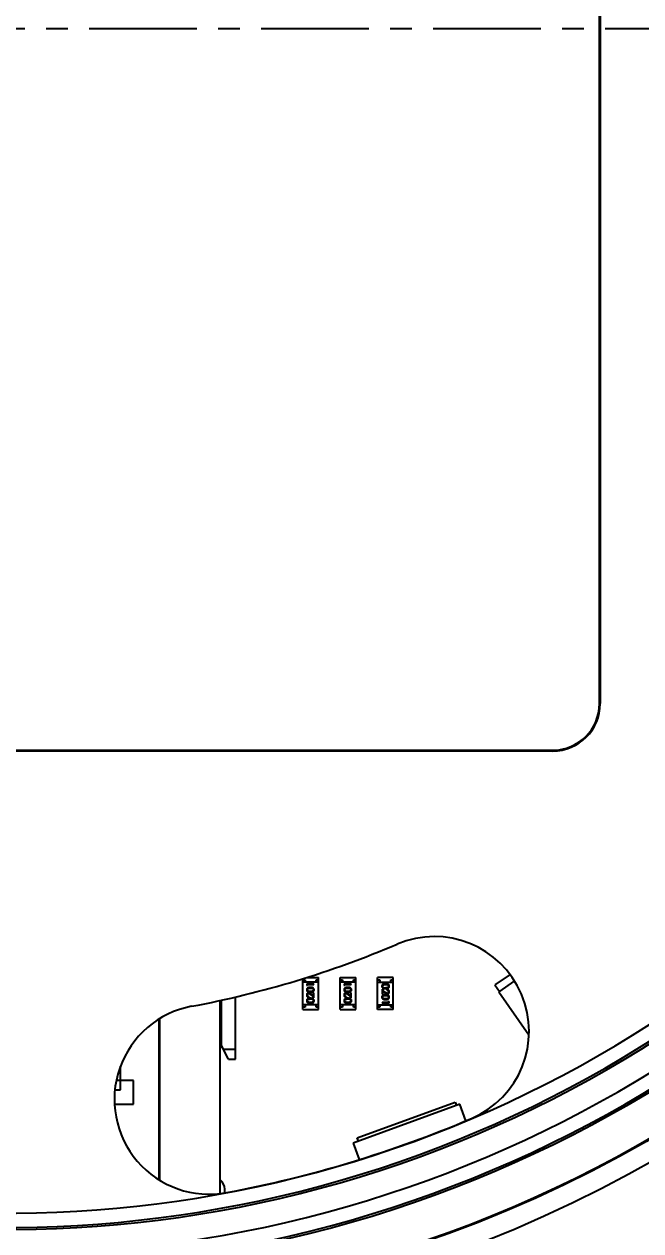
# Model space of a CAD drawing. Header units: millimetres. Extents: x -61 to 249, y -179 to 12.
# Drawn here: x 205.73 to 218.74, y -107.29 to -81.82 of the extents above; entities that cross this region are included whole.
import ezdxf

# ---------------------------------------------------------------- set-up
doc = ezdxf.new("R2010")
doc.units = ezdxf.units.MM
doc.header["$LTSCALE"] = 1.21
doc.header["$MEASUREMENT"] = 0
doc.header["$PDMODE"] = 3
doc.header["$PDSIZE"] = 0.3125
doc.linetypes.add('CENTER', pattern=[0.6, 0.375, -0.075, 0.075, -0.075])
doc.layers.get('0').update_dxf_attribs({"linetype": 'CONTINUOUS'})
doc.layers.get('DEFPOINTS').update_dxf_attribs({"linetype": 'CONTINUOUS'})
doc.layers.add('Dim', color=3, linetype='CONTINUOUS', lineweight=25)
doc.styles.get("Standard").update_dxf_attribs({"font": 'txt', "width": 0.8})
doc.dimstyles.get("Standard").update_dxf_attribs({"dimtxt": 0.15625, "dimasz": 0.1875, "dimexe": 0.125, "dimexo": 0.0625, "dimgap": 0.09, "dimtad": 0, "dimtih": 1, "dimtoh": 1, "dimzin": 4, "dimdsep": 46, "dimtxsty": 'STANDARD', "dimblk": '_FILLED', "dimblk1": '_FILLED', "dimblk2": '_FILLED', "dimcen": 0.09, "dimazin": 1, "dimtp": 0.01, "dimtm": 0.01, "dimtfac": 1, "dimtofl": 0, "dimtmove": 0, "dimatfit": 3, "dimldrblk": '_FILLED', "dimfxl": 1, "dimtolj": 1, "dimtzin": 4, "dimarcsym": 0})

# ---------------------------------------------------------------- blocks, each defined once
blk = doc.blocks.new('_FILLED')
at = {"color": 0, "linetype": 'ByBlock'}
blk.add_solid([(0, 0), (-1, 0.167), (-1, -0.167)], dxfattribs=at)
blk = doc.blocks.new('*D6')
at = {"color": 0, "linetype": 'ByBlock', "lineweight": -2}
for p, q in [((229.135, -81.978), (229.135, -118.553)), ((205.385, -114.403), (205.385, -118.553)), ((205.385, -118.428), (213.17, -118.428)), ((229.135, -118.428), (221.35, -118.428))]:
    blk.add_line(p, q, dxfattribs=at)
at = {"layer": 'DEFPOINTS', "color": 0, "linetype": 'ByBlock'}
for p in [(229.135, -81.915), (205.385, -114.341)]:
    blk.add_point(p, dxfattribs=at)
at = {"color": 0, "linetype": 'ByBlock', "lineweight": -2, "xscale": 2.5, "yscale": 2.5, "zscale": 2.5, "rotation": 180}
blk.add_blockref('_FILLED', (205.385, -118.428), dxfattribs=at)
at = {"color": 0, "linetype": 'ByBlock', "lineweight": -2, "xscale": 2.5, "yscale": 2.5, "zscale": 2.5}
blk.add_blockref('_FILLED', (229.135, -118.428), dxfattribs=at)
at = {"color": 0, "linetype": 'ByBlock', "lineweight": -2, "insert": (217.26, -118.428), "char_height": 2.5, "attachment_point": 5}
blk.add_mtext('\\A1;23.75', dxfattribs=at)

msp = doc.modelspace()

# ---------------------------------------------------------------- linework, layer by layer
at = {"color": 7, "linetype": 'Continuous'}
for p, q in [((217.869, -96.165), (217.869, -67.665)), ((217.885, -67.665), (217.885, -96.165)), ((217.885, -96.165), (217.869, -96.165)), ((194.385, -97.149), (216.885, -97.149)), ((216.885, -97.165), (194.385, -97.165)), ((216.885, -97.165), (216.885, -97.149)), ((215.983, -101.879), (215.665, -102.102)), ((211.612, -102.622), (211.612, -101.969)), ((211.612, -101.992), (211.662, -101.992)), ((211.942, -102.042), (211.612, -102.042)), ((211.662, -101.992), (211.662, -102.042)), ((211.696, -102.08), (211.696, -102.108)), ((211.846, -102.08), (211.696, -102.08)), ((211.696, -102.108), (211.712, -102.117)), ((211.699, -101.942), (211.942, -101.942)), ((211.712, -102.117), (211.712, -102.094)), ((211.712, -102.094), (211.846, -102.094)), ((211.846, -102.094), (211.846, -102.08)), ((211.892, -102.042), (211.892, -101.992)), ((211.892, -101.992), (211.942, -101.992)), ((211.942, -102.622), (211.942, -101.942)), ((212.399, -102.622), (212.399, -101.942)), ((212.399, -101.942), (212.729, -101.942)), ((212.399, -101.992), (212.449, -101.992)), ((212.729, -102.042), (212.399, -102.042)), ((212.449, -101.992), (212.449, -102.042)), ((212.484, -102.081), (212.484, -102.108)), ((212.634, -102.081), (212.484, -102.081)), ((212.484, -102.108), (212.499, -102.117)), ((212.499, -102.117), (212.499, -102.094)), ((212.499, -102.094), (212.634, -102.094)), ((212.634, -102.094), (212.634, -102.081)), ((212.679, -102.042), (212.679, -101.992)), ((212.679, -101.992), (212.729, -101.992)), ((212.729, -102.622), (212.729, -101.942)), ((213.187, -102.622), (213.187, -101.942)), ((213.517, -101.942), (213.187, -101.942)), ((213.187, -101.992), (213.237, -101.992)), ((213.187, -102.042), (213.517, -102.042)), ((213.237, -101.992), (213.237, -102.042)), ((213.467, -102.042), (213.467, -101.992)), ((213.467, -101.992), (213.517, -101.992)), ((213.517, -102.622), (213.517, -101.942)), ((215.665, -102.102), (215.761, -102.239)), ((216.078, -102.017), (215.747, -102.249)), ((210.19, -103.667), (210.19, -102.355)), ((211.742, -102.365), (211.742, -102.352)), ((211.771, -102.167), (211.809, -102.173)), ((211.784, -102.313), (211.846, -102.371)), ((211.831, -102.339), (211.791, -102.301)), ((211.831, -102.269), (211.831, -102.339)), ((211.846, -102.269), (211.831, -102.269)), ((211.846, -102.371), (211.846, -102.269)), ((212.53, -102.365), (212.53, -102.352)), ((212.559, -102.167), (212.597, -102.173)), ((212.572, -102.313), (212.634, -102.371)), ((212.619, -102.339), (212.579, -102.301)), ((212.619, -102.269), (212.619, -102.339)), ((212.634, -102.269), (212.619, -102.269)), ((212.634, -102.371), (212.634, -102.269)), ((213.282, -102.194), (213.282, -102.295)), ((213.344, -102.252), (213.282, -102.194)), ((213.282, -102.295), (213.298, -102.295)), ((213.298, -102.295), (213.298, -102.226)), ((213.298, -102.226), (213.338, -102.263)), ((213.357, -102.167), (213.32, -102.161)), ((213.386, -102.199), (213.386, -102.213)), ((215.747, -102.249), (216.383, -103.157)), ((209.87, -106.505), (209.87, -102.43)), ((209.89, -102.426), (209.89, -103.367)), ((211.942, -102.522), (211.612, -102.522)), ((211.662, -102.572), (211.612, -102.572)), ((211.612, -102.622), (211.942, -102.622)), ((211.662, -102.522), (211.662, -102.572)), ((211.771, -102.398), (211.809, -102.403)), ((211.892, -102.572), (211.892, -102.522)), ((211.942, -102.572), (211.892, -102.572)), ((212.729, -102.522), (212.399, -102.522)), ((212.449, -102.572), (212.399, -102.572)), ((212.399, -102.622), (212.729, -102.622)), ((212.449, -102.522), (212.449, -102.572)), ((212.559, -102.398), (212.597, -102.404)), ((212.679, -102.572), (212.679, -102.522)), ((212.729, -102.572), (212.679, -102.572)), ((213.187, -102.522), (213.517, -102.522)), ((213.237, -102.572), (213.187, -102.572)), ((213.517, -102.622), (213.187, -102.622)), ((213.237, -102.522), (213.237, -102.572)), ((213.282, -102.47), (213.282, -102.484)), ((213.417, -102.47), (213.282, -102.47)), ((213.282, -102.484), (213.432, -102.484)), ((213.357, -102.397), (213.32, -102.392)), ((213.417, -102.447), (213.417, -102.47)), ((213.432, -102.456), (213.417, -102.447)), ((213.432, -102.484), (213.432, -102.456)), ((213.467, -102.572), (213.467, -102.522)), ((213.517, -102.572), (213.467, -102.572)), ((208.575, -102.824), (208.575, -106.214)), ((208.59, -102.814), (208.59, -106.223)), ((209.89, -103.087), (209.87, -103.087)), ((209.87, -103.237), (209.89, -103.237)), ((210.04, -103.667), (209.89, -103.367)), ((210.19, -103.467), (209.94, -103.467)), ((207.767, -103.815), (207.764, -103.815)), ((207.767, -104.315), (207.767, -103.815)), ((210.04, -103.667), (210.19, -103.667)), ((208.04, -104.117), (207.676, -104.117)), ((208.04, -104.617), (208.04, -104.117)), ((207.645, -104.315), (207.767, -104.315)), ((207.638, -104.617), (208.04, -104.617)), ((214.926, -104.621), (212.671, -105.442)), ((212.759, -105.326), (214.826, -104.574)), ((214.826, -104.574), (214.853, -104.648)), ((215.053, -104.968), (214.926, -104.621)), ((212.671, -105.442), (212.797, -105.789)), ((212.786, -105.4), (212.759, -105.326)), ((209.965, -106.485), (209.965, -106.415))]:
    msp.add_line(p, q, dxfattribs=at)
at = {"color": 6, "linetype": 'CENTER', "ltscale": 5}
msp.add_line((174.434, -81.915), (249.018, -81.915), dxfattribs=at)
at = {"color": 7, "linetype": 'Continuous'}
for radius in [29, 27.5, 27.077]:
    msp.add_circle((205.385, -81.915), radius, dxfattribs=at)
for centre, radius, start, end in [((205.385, -81.915), 27.059, 223.4024, 352.7173), ((205.385, -81.915), 26.217, 225.0904, 351.0293), ((205.385, -81.915), 25.874, 225.9382, 350.1815), ((205.385, -81.915), 25.351, 225.6854, 350.4343), ((205.385, -81.915), 25.305, 225.8369, 350.2828), ((205.385, -81.915), 25.005, 225.8369, 350.2828), ((205.385, -81.915), 26.174, 225.9382, 350.1815), ((216.885, -96.165), 1, 270, 360), ((216.885, -96.165), 0.984, 270, 360), ((214.385, -103.081), 2, 293.0357, 113.0357), ((205.385, -81.915), 21, 280.6485, 293.0357), ((209.635, -104.519), 2, 100.6485, 280.6485), ((210.02, -102.575), 0.15, 180, 209.9041), ((209.715, -103.235), 0.25, 308.9641, 319.873), ((205.385, -81.915), 25, 280.6485, 293.0357), ((209.715, -106.415), 0.25, 360, 51.0058)]:
    msp.add_arc(centre, radius, start, end, dxfattribs=at)
for points, knots in [([(213.357, -102.078), (213.355, -102.078), (213.35, -102.078), (213.343, -102.078), (213.337, -102.079), (213.331, -102.08), (213.326, -102.081), (213.32, -102.082), (213.316, -102.083), (213.311, -102.084), (213.307, -102.086), (213.304, -102.088), (213.3, -102.09), (213.297, -102.092), (213.294, -102.095), (213.291, -102.097), (213.289, -102.1), (213.287, -102.102), (213.285, -102.105), (213.283, -102.108), (213.282, -102.111), (213.28, -102.115), (213.28, -102.118), (213.279, -102.121), (213.278, -102.125), (213.278, -102.127), (213.278, -102.128)], [0, 0, 0, 0, 0.068113, 0.132564, 0.193427, 0.250218, 0.303569, 0.353576, 0.400235, 0.443586, 0.484619, 0.524292, 0.56238, 0.599049, 0.63494, 0.669782, 0.704009, 0.737842, 0.771098, 0.803896, 0.836415, 0.868639, 0.900715, 0.933378, 0.966213, 1, 1, 1, 1]), ([(213.278, -102.128), (213.278, -102.129), (213.278, -102.132), (213.279, -102.135), (213.28, -102.139), (213.281, -102.142), (213.282, -102.145), (213.283, -102.149), (213.285, -102.152), (213.287, -102.155), (213.289, -102.158), (213.292, -102.16), (213.294, -102.163), (213.298, -102.165), (213.301, -102.168), (213.304, -102.17), (213.308, -102.172), (213.312, -102.173), (213.317, -102.175), (213.321, -102.176), (213.326, -102.177), (213.332, -102.178), (213.338, -102.179), (213.344, -102.18), (213.35, -102.18), (213.355, -102.18), (213.357, -102.18)], [0, 0, 0, 0, 0.033824, 0.067298, 0.10028, 0.133019, 0.165736, 0.198792, 0.232372, 0.266409, 0.301016, 0.336196, 0.371972, 0.408574, 0.446394, 0.485225, 0.525372, 0.567224, 0.611081, 0.65775, 0.70702, 0.759235, 0.814484, 0.873227, 0.934937, 1, 1, 1, 1]), ([(213.294, -102.129), (213.294, -102.127), (213.294, -102.124), (213.295, -102.119), (213.297, -102.114), (213.3, -102.11), (213.302, -102.108), (213.304, -102.105), (213.306, -102.104), (213.309, -102.102), (213.311, -102.1), (213.314, -102.099), (213.317, -102.097), (213.32, -102.096), (213.323, -102.095), (213.327, -102.094), (213.331, -102.093), (213.336, -102.093), (213.34, -102.092), (213.346, -102.092), (213.351, -102.092), (213.355, -102.092), (213.357, -102.092)], [0, 0, 0, 0, 0.060034, 0.120278, 0.182348, 0.247919, 0.281641, 0.315701, 0.350322, 0.385703, 0.421819, 0.459196, 0.497866, 0.538301, 0.58121, 0.628183, 0.679403, 0.734699, 0.794074, 0.858416, 0.927049, 1, 1, 1, 1]), ([(213.32, -102.161), (213.319, -102.161), (213.316, -102.16), (213.314, -102.158), (213.311, -102.157), (213.308, -102.155), (213.306, -102.154), (213.304, -102.152), (213.302, -102.15), (213.3, -102.147), (213.297, -102.143), (213.295, -102.139), (213.294, -102.134), (213.294, -102.13), (213.294, -102.129)], [0, 0, 0, 0, 0.075949, 0.148549, 0.218996, 0.286119, 0.351826, 0.416074, 0.478265, 0.540325, 0.660405, 0.774606, 0.887187, 1, 1, 1, 1]), ([(213.436, -102.128), (213.436, -102.127), (213.436, -102.125), (213.436, -102.121), (213.435, -102.118), (213.434, -102.115), (213.433, -102.111), (213.431, -102.108), (213.43, -102.105), (213.428, -102.102), (213.426, -102.1), (213.423, -102.097), (213.42, -102.094), (213.417, -102.092), (213.414, -102.09), (213.411, -102.088), (213.407, -102.086), (213.403, -102.084), (213.399, -102.083), (213.394, -102.082), (213.389, -102.081), (213.383, -102.08), (213.377, -102.079), (213.371, -102.078), (213.364, -102.078), (213.36, -102.078), (213.357, -102.078)], [0, 0, 0, 0, 0.033742, 0.066533, 0.099153, 0.13154, 0.164087, 0.196563, 0.229707, 0.263315, 0.297504, 0.331686, 0.366482, 0.4021, 0.438958, 0.476748, 0.515985, 0.556589, 0.599519, 0.645765, 0.695487, 0.748721, 0.805687, 0.866754, 0.931405, 1, 1, 1, 1]), ([(213.357, -102.092), (213.359, -102.092), (213.363, -102.092), (213.369, -102.092), (213.374, -102.092), (213.379, -102.093), (213.384, -102.093), (213.388, -102.094), (213.391, -102.095), (213.395, -102.096), (213.398, -102.097), (213.401, -102.099), (213.404, -102.1), (213.406, -102.102), (213.408, -102.104), (213.411, -102.106), (213.413, -102.108), (213.415, -102.11), (213.417, -102.114), (213.419, -102.119), (213.42, -102.124), (213.421, -102.127), (213.421, -102.129)], [0, 0, 0, 0, 0.073302, 0.142286, 0.206253, 0.266017, 0.321612, 0.372532, 0.419497, 0.462398, 0.502825, 0.541489, 0.579034, 0.615143, 0.650298, 0.684912, 0.718701, 0.752189, 0.817245, 0.879117, 0.939613, 1, 1, 1, 1]), ([(213.357, -102.18), (213.36, -102.18), (213.364, -102.18), (213.371, -102.18), (213.377, -102.179), (213.383, -102.178), (213.388, -102.177), (213.393, -102.176), (213.398, -102.175), (213.402, -102.173), (213.406, -102.171), (213.41, -102.17), (213.414, -102.167), (213.417, -102.165), (213.42, -102.163), (213.423, -102.16), (213.426, -102.157), (213.428, -102.155), (213.43, -102.152), (213.431, -102.149), (213.433, -102.145), (213.434, -102.142), (213.435, -102.139), (213.436, -102.135), (213.436, -102.132), (213.436, -102.129), (213.436, -102.128)], [0, 0, 0, 0, 0.065278, 0.127205, 0.186168, 0.241675, 0.294115, 0.343609, 0.390387, 0.434463, 0.476646, 0.517002, 0.555936, 0.593716, 0.630057, 0.665601, 0.700745, 0.734917, 0.768681, 0.802087, 0.834849, 0.867433, 0.900138, 0.932806, 0.966212, 1, 1, 1, 1]), ([(213.421, -102.129), (213.421, -102.13), (213.42, -102.134), (213.419, -102.139), (213.417, -102.143), (213.415, -102.147), (213.412, -102.15), (213.41, -102.152), (213.408, -102.154), (213.406, -102.156), (213.403, -102.157), (213.4, -102.159), (213.397, -102.16), (213.394, -102.162), (213.39, -102.163), (213.386, -102.164), (213.382, -102.165), (213.377, -102.165), (213.373, -102.166), (213.368, -102.166), (213.363, -102.167), (213.359, -102.167), (213.357, -102.167)], [0, 0, 0, 0, 0.059689, 0.119507, 0.181075, 0.246162, 0.279894, 0.314468, 0.350403, 0.387474, 0.426147, 0.466624, 0.508745, 0.553328, 0.600058, 0.649177, 0.700552, 0.754894, 0.811825, 0.871514, 0.934319, 1, 1, 1, 1]), ([(211.771, -102.153), (211.769, -102.154), (211.765, -102.154), (211.758, -102.154), (211.752, -102.154), (211.746, -102.155), (211.74, -102.156), (211.735, -102.157), (211.731, -102.159), (211.726, -102.16), (211.722, -102.162), (211.718, -102.164), (211.715, -102.166), (211.711, -102.168), (211.708, -102.171), (211.706, -102.173), (211.703, -102.176), (211.701, -102.179), (211.699, -102.182), (211.697, -102.185), (211.696, -102.188), (211.695, -102.191), (211.694, -102.195), (211.693, -102.198), (211.693, -102.202), (211.692, -102.204), (211.692, -102.205)], [0, 0, 0, 0, 0.065278, 0.127205, 0.186168, 0.241675, 0.294115, 0.343609, 0.390387, 0.434463, 0.476646, 0.517002, 0.555936, 0.593716, 0.630057, 0.665601, 0.700745, 0.734917, 0.768681, 0.802087, 0.834849, 0.867433, 0.900138, 0.932806, 0.966212, 1, 1, 1, 1]), ([(211.692, -102.205), (211.692, -102.206), (211.693, -102.209), (211.693, -102.212), (211.694, -102.216), (211.695, -102.219), (211.696, -102.222), (211.697, -102.225), (211.699, -102.228), (211.701, -102.231), (211.703, -102.234), (211.705, -102.237), (211.708, -102.239), (211.711, -102.241), (211.714, -102.244), (211.718, -102.246), (211.721, -102.247), (211.725, -102.249), (211.73, -102.251), (211.734, -102.252), (211.74, -102.253), (211.745, -102.254), (211.751, -102.255), (211.757, -102.255), (211.764, -102.255), (211.769, -102.255), (211.771, -102.255)], [0, 0, 0, 0, 0.033742, 0.066533, 0.099153, 0.13154, 0.164087, 0.196563, 0.229707, 0.263315, 0.297504, 0.331686, 0.366482, 0.4021, 0.438958, 0.476748, 0.515985, 0.556589, 0.599519, 0.645765, 0.695487, 0.748721, 0.805687, 0.866754, 0.931405, 1, 1, 1, 1]), ([(211.737, -102.271), (211.736, -102.271), (211.733, -102.271), (211.728, -102.271), (211.724, -102.273), (211.72, -102.274), (211.716, -102.276), (211.713, -102.278), (211.709, -102.28), (211.706, -102.283), (211.703, -102.286), (211.7, -102.29), (211.698, -102.294), (211.696, -102.298), (211.694, -102.302), (211.693, -102.307), (211.693, -102.311), (211.692, -102.314), (211.692, -102.316)], [0, 0, 0, 0, 0.06271, 0.123347, 0.183401, 0.242828, 0.302097, 0.36242, 0.423725, 0.487032, 0.550491, 0.612709, 0.674265, 0.73617, 0.799211, 0.863483, 0.930525, 1, 1, 1, 1]), ([(211.692, -102.316), (211.692, -102.318), (211.693, -102.321), (211.693, -102.326), (211.694, -102.331), (211.696, -102.335), (211.698, -102.339), (211.7, -102.343), (211.703, -102.347), (211.706, -102.351), (211.71, -102.354), (211.714, -102.357), (211.718, -102.359), (211.723, -102.361), (211.727, -102.363), (211.732, -102.364), (211.737, -102.365), (211.741, -102.365), (211.742, -102.365)], [0, 0, 0, 0, 0.06445, 0.126725, 0.187421, 0.247417, 0.306749, 0.366595, 0.427749, 0.490235, 0.553031, 0.614805, 0.676505, 0.738096, 0.801021, 0.864897, 0.931209, 1, 1, 1, 1]), ([(211.771, -102.384), (211.769, -102.384), (211.765, -102.384), (211.758, -102.385), (211.752, -102.385), (211.746, -102.386), (211.74, -102.387), (211.735, -102.388), (211.731, -102.389), (211.726, -102.391), (211.722, -102.393), (211.718, -102.395), (211.715, -102.397), (211.711, -102.399), (211.708, -102.402), (211.706, -102.404), (211.703, -102.407), (211.701, -102.41), (211.699, -102.413), (211.697, -102.416), (211.696, -102.419), (211.695, -102.422), (211.694, -102.426), (211.693, -102.429), (211.693, -102.432), (211.692, -102.435), (211.692, -102.436)], [0, 0, 0, 0, 0.065278, 0.127205, 0.186168, 0.241675, 0.294115, 0.343609, 0.390387, 0.434463, 0.476646, 0.517002, 0.555936, 0.593716, 0.630057, 0.665601, 0.700745, 0.734917, 0.768681, 0.802087, 0.834849, 0.867433, 0.900138, 0.932806, 0.966212, 1, 1, 1, 1]), ([(211.708, -102.205), (211.708, -102.203), (211.708, -102.2), (211.709, -102.195), (211.711, -102.19), (211.714, -102.187), (211.716, -102.184), (211.718, -102.182), (211.72, -102.18), (211.723, -102.178), (211.726, -102.176), (211.728, -102.175), (211.732, -102.173), (211.735, -102.172), (211.739, -102.171), (211.743, -102.17), (211.747, -102.169), (211.751, -102.168), (211.756, -102.168), (211.761, -102.167), (211.766, -102.167), (211.769, -102.167), (211.771, -102.167)], [0, 0, 0, 0, 0.059689, 0.119507, 0.181075, 0.246162, 0.279894, 0.314468, 0.350403, 0.387474, 0.426147, 0.466624, 0.508745, 0.553328, 0.600058, 0.649177, 0.700552, 0.754894, 0.811825, 0.871514, 0.934319, 1, 1, 1, 1]), ([(211.771, -102.242), (211.769, -102.242), (211.765, -102.242), (211.76, -102.242), (211.754, -102.241), (211.75, -102.241), (211.745, -102.24), (211.741, -102.239), (211.737, -102.238), (211.734, -102.237), (211.731, -102.236), (211.728, -102.235), (211.725, -102.233), (211.722, -102.232), (211.72, -102.23), (211.718, -102.228), (211.716, -102.226), (211.714, -102.223), (211.711, -102.219), (211.709, -102.215), (211.708, -102.21), (211.708, -102.206), (211.708, -102.205)], [0, 0, 0, 0, 0.073302, 0.142286, 0.206253, 0.266017, 0.321612, 0.372532, 0.419497, 0.462398, 0.502825, 0.541489, 0.579034, 0.615143, 0.650298, 0.684912, 0.718701, 0.752189, 0.817245, 0.879117, 0.939613, 1, 1, 1, 1]), ([(211.708, -102.317), (211.708, -102.316), (211.708, -102.313), (211.708, -102.31), (211.709, -102.307), (211.71, -102.304), (211.711, -102.301), (211.713, -102.299), (211.715, -102.296), (211.717, -102.294), (211.719, -102.291), (211.721, -102.29), (211.724, -102.288), (211.727, -102.287), (211.729, -102.286), (211.732, -102.285), (211.735, -102.284), (211.737, -102.284), (211.738, -102.284)], [0, 0, 0, 0, 0.068027, 0.133505, 0.19695, 0.26027, 0.322741, 0.384982, 0.448465, 0.513424, 0.578224, 0.640011, 0.700094, 0.760067, 0.819012, 0.877878, 0.938035, 1, 1, 1, 1]), ([(211.742, -102.352), (211.741, -102.351), (211.739, -102.351), (211.735, -102.35), (211.731, -102.349), (211.728, -102.348), (211.725, -102.347), (211.722, -102.345), (211.719, -102.343), (211.717, -102.341), (211.715, -102.338), (211.713, -102.336), (211.711, -102.333), (211.71, -102.33), (211.709, -102.327), (211.708, -102.324), (211.708, -102.32), (211.708, -102.318), (211.708, -102.317)], [0, 0, 0, 0, 0.073648, 0.143686, 0.210962, 0.275557, 0.338064, 0.399311, 0.4594, 0.51934, 0.579024, 0.637809, 0.695959, 0.754122, 0.813113, 0.873453, 0.935561, 1, 1, 1, 1]), ([(211.791, -102.301), (211.789, -102.3), (211.786, -102.297), (211.782, -102.293), (211.778, -102.289), (211.774, -102.286), (211.77, -102.283), (211.767, -102.281), (211.764, -102.279), (211.76, -102.276), (211.755, -102.274), (211.749, -102.272), (211.743, -102.271), (211.739, -102.271), (211.737, -102.271)], [0, 0, 0, 0, 0.09953, 0.192079, 0.277712, 0.357454, 0.429648, 0.495771, 0.555538, 0.608657, 0.707578, 0.804328, 0.901298, 1, 1, 1, 1]), ([(211.738, -102.284), (211.74, -102.284), (211.743, -102.284), (211.748, -102.285), (211.753, -102.287), (211.756, -102.289), (211.759, -102.291), (211.762, -102.293), (211.765, -102.295), (211.768, -102.298), (211.772, -102.301), (211.776, -102.305), (211.78, -102.308), (211.783, -102.311), (211.784, -102.313)], [0, 0, 0, 0, 0.088014, 0.174976, 0.2638, 0.355443, 0.406413, 0.465519, 0.533076, 0.609353, 0.693899, 0.787171, 0.889197, 1, 1, 1, 1]), ([(211.85, -102.205), (211.85, -102.204), (211.85, -102.202), (211.85, -102.198), (211.849, -102.195), (211.848, -102.191), (211.847, -102.188), (211.845, -102.185), (211.844, -102.182), (211.842, -102.179), (211.839, -102.176), (211.837, -102.173), (211.834, -102.171), (211.831, -102.168), (211.828, -102.166), (211.824, -102.164), (211.82, -102.162), (211.816, -102.16), (211.812, -102.159), (211.807, -102.157), (211.802, -102.156), (211.797, -102.155), (211.791, -102.154), (211.785, -102.154), (211.778, -102.154), (211.774, -102.154), (211.771, -102.153)], [0, 0, 0, 0, 0.033824, 0.067298, 0.10028, 0.133019, 0.165736, 0.198792, 0.232372, 0.266409, 0.301016, 0.336196, 0.371972, 0.408574, 0.446394, 0.485225, 0.525372, 0.567224, 0.611081, 0.65775, 0.70702, 0.759235, 0.814484, 0.873227, 0.934937, 1, 1, 1, 1]), ([(211.835, -102.205), (211.835, -102.206), (211.835, -102.21), (211.833, -102.215), (211.831, -102.219), (211.829, -102.223), (211.826, -102.226), (211.825, -102.228), (211.822, -102.23), (211.82, -102.232), (211.818, -102.233), (211.815, -102.235), (211.812, -102.236), (211.809, -102.237), (211.805, -102.239), (211.802, -102.239), (211.798, -102.24), (211.793, -102.241), (211.788, -102.241), (211.783, -102.242), (211.777, -102.242), (211.773, -102.242), (211.771, -102.242)], [0, 0, 0, 0, 0.060034, 0.120278, 0.182348, 0.247919, 0.281641, 0.315701, 0.350322, 0.385703, 0.421819, 0.459196, 0.497866, 0.538301, 0.58121, 0.628183, 0.679403, 0.734699, 0.794074, 0.858416, 0.927049, 1, 1, 1, 1]), ([(211.771, -102.255), (211.774, -102.255), (211.778, -102.255), (211.785, -102.255), (211.791, -102.255), (211.797, -102.254), (211.803, -102.253), (211.808, -102.252), (211.813, -102.251), (211.817, -102.249), (211.821, -102.247), (211.825, -102.245), (211.828, -102.243), (211.832, -102.241), (211.835, -102.239), (211.837, -102.237), (211.84, -102.234), (211.842, -102.231), (211.844, -102.228), (211.846, -102.225), (211.847, -102.222), (211.848, -102.219), (211.849, -102.216), (211.85, -102.212), (211.85, -102.209), (211.85, -102.206), (211.85, -102.205)], [0, 0, 0, 0, 0.068113, 0.132564, 0.193427, 0.250218, 0.303569, 0.353576, 0.400235, 0.443586, 0.484619, 0.524292, 0.56238, 0.599049, 0.63494, 0.669782, 0.704009, 0.737842, 0.771098, 0.803896, 0.836415, 0.868639, 0.900715, 0.933378, 0.966213, 1, 1, 1, 1]), ([(211.85, -102.436), (211.85, -102.435), (211.85, -102.432), (211.85, -102.429), (211.849, -102.426), (211.848, -102.422), (211.847, -102.419), (211.845, -102.416), (211.844, -102.413), (211.842, -102.41), (211.839, -102.407), (211.837, -102.404), (211.834, -102.401), (211.831, -102.399), (211.828, -102.397), (211.824, -102.395), (211.82, -102.393), (211.816, -102.391), (211.812, -102.389), (211.807, -102.388), (211.802, -102.387), (211.797, -102.386), (211.791, -102.385), (211.785, -102.385), (211.778, -102.384), (211.774, -102.384), (211.771, -102.384)], [0, 0, 0, 0, 0.033824, 0.067298, 0.10028, 0.133019, 0.165736, 0.198792, 0.232372, 0.266409, 0.301016, 0.336196, 0.371972, 0.408574, 0.446394, 0.485225, 0.525372, 0.567224, 0.611081, 0.65775, 0.70702, 0.759235, 0.814484, 0.873227, 0.934937, 1, 1, 1, 1]), ([(211.809, -102.173), (211.81, -102.173), (211.812, -102.174), (211.815, -102.175), (211.818, -102.177), (211.82, -102.178), (211.823, -102.18), (211.825, -102.182), (211.827, -102.184), (211.829, -102.187), (211.831, -102.19), (211.833, -102.195), (211.835, -102.2), (211.835, -102.203), (211.835, -102.205)], [0, 0, 0, 0, 0.075949, 0.148549, 0.218996, 0.286119, 0.351826, 0.416074, 0.478265, 0.540325, 0.660405, 0.774606, 0.887187, 1, 1, 1, 1]), ([(212.559, -102.154), (212.557, -102.154), (212.552, -102.154), (212.546, -102.154), (212.54, -102.155), (212.534, -102.155), (212.528, -102.156), (212.523, -102.157), (212.518, -102.159), (212.514, -102.16), (212.51, -102.162), (212.506, -102.164), (212.502, -102.166), (212.499, -102.168), (212.496, -102.171), (212.493, -102.173), (212.491, -102.176), (212.489, -102.179), (212.487, -102.182), (212.485, -102.185), (212.483, -102.188), (212.482, -102.192), (212.481, -102.195), (212.481, -102.198), (212.48, -102.202), (212.48, -102.204), (212.48, -102.205)], [0, 0, 0, 0, 0.065278, 0.127205, 0.186168, 0.241675, 0.294115, 0.343609, 0.390387, 0.434463, 0.476646, 0.517002, 0.555936, 0.593716, 0.630057, 0.665601, 0.700745, 0.734917, 0.768681, 0.802087, 0.834849, 0.867433, 0.900138, 0.932806, 0.966212, 1, 1, 1, 1]), ([(212.48, -102.205), (212.48, -102.207), (212.48, -102.209), (212.481, -102.212), (212.481, -102.216), (212.482, -102.219), (212.483, -102.222), (212.485, -102.225), (212.487, -102.228), (212.489, -102.231), (212.491, -102.234), (212.493, -102.237), (212.496, -102.239), (212.499, -102.242), (212.502, -102.244), (212.506, -102.246), (212.509, -102.248), (212.513, -102.249), (212.517, -102.251), (212.522, -102.252), (212.527, -102.253), (212.533, -102.254), (212.539, -102.255), (212.545, -102.255), (212.552, -102.255), (212.557, -102.256), (212.559, -102.256)], [0, 0, 0, 0, 0.033742, 0.066533, 0.099153, 0.13154, 0.164087, 0.196563, 0.229707, 0.263315, 0.297504, 0.331686, 0.366482, 0.4021, 0.438958, 0.476748, 0.515985, 0.556589, 0.599519, 0.645765, 0.695487, 0.748721, 0.805687, 0.866754, 0.931405, 1, 1, 1, 1]), ([(212.525, -102.271), (212.523, -102.271), (212.52, -102.271), (212.516, -102.272), (212.512, -102.273), (212.508, -102.274), (212.504, -102.276), (212.5, -102.278), (212.497, -102.28), (212.493, -102.283), (212.49, -102.287), (212.488, -102.29), (212.485, -102.294), (212.483, -102.298), (212.482, -102.302), (212.481, -102.307), (212.48, -102.311), (212.48, -102.315), (212.48, -102.316)], [0, 0, 0, 0, 0.06271, 0.123347, 0.183401, 0.242828, 0.302097, 0.36242, 0.423725, 0.487032, 0.550491, 0.612709, 0.674265, 0.73617, 0.799211, 0.863483, 0.930525, 1, 1, 1, 1]), ([(212.48, -102.316), (212.48, -102.318), (212.48, -102.321), (212.481, -102.326), (212.482, -102.331), (212.484, -102.335), (212.486, -102.339), (212.488, -102.343), (212.491, -102.347), (212.494, -102.351), (212.498, -102.354), (212.502, -102.357), (212.506, -102.359), (212.51, -102.361), (212.515, -102.363), (212.52, -102.364), (212.525, -102.365), (212.528, -102.365), (212.53, -102.365)], [0, 0, 0, 0, 0.06445, 0.126725, 0.187421, 0.247417, 0.306749, 0.366595, 0.427749, 0.490235, 0.553031, 0.614805, 0.676505, 0.738096, 0.801021, 0.864897, 0.931209, 1, 1, 1, 1]), ([(212.559, -102.384), (212.557, -102.384), (212.552, -102.384), (212.546, -102.385), (212.54, -102.385), (212.534, -102.386), (212.528, -102.387), (212.523, -102.388), (212.518, -102.39), (212.514, -102.391), (212.51, -102.393), (212.506, -102.395), (212.502, -102.397), (212.499, -102.399), (212.496, -102.402), (212.493, -102.404), (212.491, -102.407), (212.489, -102.41), (212.487, -102.413), (212.485, -102.416), (212.483, -102.419), (212.482, -102.422), (212.481, -102.426), (212.481, -102.429), (212.48, -102.433), (212.48, -102.435), (212.48, -102.436)], [0, 0, 0, 0, 0.065278, 0.127205, 0.186168, 0.241675, 0.294115, 0.343609, 0.390387, 0.434463, 0.476646, 0.517002, 0.555936, 0.593716, 0.630057, 0.665601, 0.700745, 0.734917, 0.768681, 0.802087, 0.834849, 0.867433, 0.900138, 0.932806, 0.966212, 1, 1, 1, 1]), ([(212.496, -102.205), (212.496, -102.203), (212.496, -102.2), (212.497, -102.195), (212.499, -102.19), (212.502, -102.187), (212.504, -102.184), (212.506, -102.182), (212.508, -102.18), (212.511, -102.178), (212.513, -102.176), (212.516, -102.175), (212.519, -102.173), (212.523, -102.172), (212.526, -102.171), (212.53, -102.17), (212.535, -102.169), (212.539, -102.168), (212.544, -102.168), (212.549, -102.167), (212.554, -102.167), (212.557, -102.167), (212.559, -102.167)], [0, 0, 0, 0, 0.059689, 0.119507, 0.181075, 0.246162, 0.279894, 0.314468, 0.350403, 0.387474, 0.426147, 0.466624, 0.508745, 0.553328, 0.600058, 0.649177, 0.700552, 0.754894, 0.811825, 0.871514, 0.934319, 1, 1, 1, 1]), ([(212.559, -102.242), (212.557, -102.242), (212.553, -102.242), (212.547, -102.242), (212.542, -102.241), (212.537, -102.241), (212.533, -102.24), (212.529, -102.24), (212.525, -102.239), (212.521, -102.238), (212.518, -102.236), (212.515, -102.235), (212.513, -102.233), (212.51, -102.232), (212.508, -102.23), (212.506, -102.228), (212.504, -102.226), (212.502, -102.223), (212.499, -102.22), (212.497, -102.215), (212.496, -102.21), (212.496, -102.207), (212.496, -102.205)], [0, 0, 0, 0, 0.073302, 0.142286, 0.206253, 0.266017, 0.321612, 0.372532, 0.419497, 0.462398, 0.502825, 0.541489, 0.579034, 0.615143, 0.650298, 0.684912, 0.718701, 0.752189, 0.817245, 0.879117, 0.939613, 1, 1, 1, 1]), ([(212.496, -102.317), (212.496, -102.316), (212.496, -102.314), (212.496, -102.31), (212.497, -102.307), (212.498, -102.304), (212.499, -102.301), (212.501, -102.299), (212.502, -102.296), (212.504, -102.294), (212.507, -102.292), (212.509, -102.29), (212.512, -102.288), (212.514, -102.287), (212.517, -102.286), (212.52, -102.285), (212.523, -102.284), (212.525, -102.284), (212.526, -102.284)], [0, 0, 0, 0, 0.068027, 0.133505, 0.19695, 0.26027, 0.322741, 0.384982, 0.448465, 0.513424, 0.578224, 0.640011, 0.700094, 0.760067, 0.819012, 0.877878, 0.938035, 1, 1, 1, 1]), ([(212.53, -102.352), (212.529, -102.352), (212.526, -102.351), (212.522, -102.351), (212.519, -102.35), (212.516, -102.348), (212.512, -102.347), (212.51, -102.345), (212.507, -102.343), (212.505, -102.341), (212.502, -102.338), (212.501, -102.336), (212.499, -102.333), (212.498, -102.33), (212.497, -102.327), (212.496, -102.324), (212.496, -102.32), (212.496, -102.318), (212.496, -102.317)], [0, 0, 0, 0, 0.073648, 0.143686, 0.210962, 0.275557, 0.338064, 0.399311, 0.4594, 0.51934, 0.579024, 0.637809, 0.695959, 0.754122, 0.813113, 0.873453, 0.935561, 1, 1, 1, 1]), ([(212.579, -102.301), (212.577, -102.3), (212.574, -102.297), (212.57, -102.293), (212.566, -102.29), (212.562, -102.286), (212.558, -102.283), (212.555, -102.281), (212.552, -102.279), (212.548, -102.277), (212.543, -102.274), (212.537, -102.272), (212.531, -102.271), (212.527, -102.271), (212.525, -102.271)], [0, 0, 0, 0, 0.09953, 0.192079, 0.277712, 0.357454, 0.429648, 0.495771, 0.555538, 0.608657, 0.707578, 0.804328, 0.901298, 1, 1, 1, 1]), ([(212.526, -102.284), (212.528, -102.284), (212.531, -102.285), (212.536, -102.286), (212.54, -102.287), (212.544, -102.289), (212.547, -102.291), (212.55, -102.293), (212.553, -102.296), (212.556, -102.298), (212.56, -102.301), (212.563, -102.305), (212.568, -102.309), (212.57, -102.311), (212.572, -102.313)], [0, 0, 0, 0, 0.088014, 0.174976, 0.2638, 0.355443, 0.406413, 0.465519, 0.533076, 0.609353, 0.693899, 0.787171, 0.889197, 1, 1, 1, 1]), ([(212.638, -102.205), (212.638, -102.204), (212.638, -102.202), (212.637, -102.198), (212.637, -102.195), (212.636, -102.192), (212.635, -102.188), (212.633, -102.185), (212.631, -102.182), (212.629, -102.179), (212.627, -102.176), (212.625, -102.173), (212.622, -102.171), (212.619, -102.168), (212.615, -102.166), (212.612, -102.164), (212.608, -102.162), (212.604, -102.16), (212.6, -102.159), (212.595, -102.157), (212.59, -102.156), (212.584, -102.155), (212.579, -102.155), (212.572, -102.154), (212.566, -102.154), (212.561, -102.154), (212.559, -102.154)], [0, 0, 0, 0, 0.033824, 0.067298, 0.10028, 0.133019, 0.165736, 0.198792, 0.232372, 0.266409, 0.301016, 0.336196, 0.371972, 0.408574, 0.446394, 0.485225, 0.525372, 0.567224, 0.611081, 0.65775, 0.70702, 0.759235, 0.814484, 0.873227, 0.934937, 1, 1, 1, 1]), ([(212.622, -102.205), (212.622, -102.207), (212.622, -102.21), (212.621, -102.215), (212.619, -102.219), (212.616, -102.223), (212.614, -102.226), (212.612, -102.228), (212.61, -102.23), (212.608, -102.232), (212.605, -102.233), (212.603, -102.235), (212.6, -102.236), (212.597, -102.238), (212.593, -102.239), (212.589, -102.24), (212.585, -102.24), (212.581, -102.241), (212.576, -102.241), (212.571, -102.242), (212.565, -102.242), (212.561, -102.242), (212.559, -102.242)], [0, 0, 0, 0, 0.060034, 0.120278, 0.182348, 0.247919, 0.281641, 0.315701, 0.350322, 0.385703, 0.421819, 0.459196, 0.497866, 0.538301, 0.58121, 0.628183, 0.679403, 0.734699, 0.794074, 0.858416, 0.927049, 1, 1, 1, 1]), ([(212.559, -102.256), (212.561, -102.256), (212.566, -102.255), (212.573, -102.255), (212.579, -102.255), (212.585, -102.254), (212.591, -102.253), (212.596, -102.252), (212.601, -102.251), (212.605, -102.249), (212.609, -102.247), (212.613, -102.246), (212.616, -102.244), (212.619, -102.241), (212.622, -102.239), (212.625, -102.237), (212.627, -102.234), (212.63, -102.231), (212.632, -102.228), (212.633, -102.225), (212.635, -102.222), (212.636, -102.219), (212.637, -102.216), (212.637, -102.212), (212.638, -102.209), (212.638, -102.207), (212.638, -102.205)], [0, 0, 0, 0, 0.068113, 0.132564, 0.193427, 0.250218, 0.303569, 0.353576, 0.400235, 0.443586, 0.484619, 0.524292, 0.56238, 0.599049, 0.63494, 0.669782, 0.704009, 0.737842, 0.771098, 0.803896, 0.836415, 0.868639, 0.900715, 0.933378, 0.966213, 1, 1, 1, 1]), ([(212.638, -102.436), (212.638, -102.435), (212.638, -102.433), (212.637, -102.429), (212.637, -102.426), (212.636, -102.422), (212.635, -102.419), (212.633, -102.416), (212.631, -102.413), (212.629, -102.41), (212.627, -102.407), (212.625, -102.404), (212.622, -102.402), (212.619, -102.399), (212.615, -102.397), (212.612, -102.395), (212.608, -102.393), (212.604, -102.391), (212.6, -102.389), (212.595, -102.388), (212.59, -102.387), (212.584, -102.386), (212.579, -102.385), (212.572, -102.385), (212.566, -102.384), (212.561, -102.384), (212.559, -102.384)], [0, 0, 0, 0, 0.033824, 0.067298, 0.10028, 0.133019, 0.165736, 0.198792, 0.232372, 0.266409, 0.301016, 0.336196, 0.371972, 0.408574, 0.446394, 0.485225, 0.525372, 0.567224, 0.611081, 0.65775, 0.70702, 0.759235, 0.814484, 0.873227, 0.934937, 1, 1, 1, 1]), ([(212.597, -102.173), (212.598, -102.173), (212.6, -102.174), (212.603, -102.175), (212.605, -102.177), (212.608, -102.178), (212.61, -102.18), (212.612, -102.182), (212.614, -102.184), (212.617, -102.187), (212.619, -102.19), (212.621, -102.195), (212.622, -102.2), (212.622, -102.203), (212.622, -102.205)], [0, 0, 0, 0, 0.075949, 0.148549, 0.218996, 0.286119, 0.351826, 0.416074, 0.478265, 0.540325, 0.660405, 0.774606, 0.887187, 1, 1, 1, 1]), ([(213.357, -102.309), (213.355, -102.309), (213.35, -102.309), (213.343, -102.309), (213.337, -102.31), (213.331, -102.31), (213.326, -102.311), (213.32, -102.312), (213.316, -102.314), (213.311, -102.315), (213.307, -102.317), (213.304, -102.319), (213.3, -102.321), (213.297, -102.323), (213.294, -102.325), (213.291, -102.328), (213.289, -102.33), (213.287, -102.333), (213.285, -102.336), (213.283, -102.339), (213.282, -102.342), (213.28, -102.345), (213.28, -102.349), (213.279, -102.352), (213.278, -102.356), (213.278, -102.358), (213.278, -102.359)], [0, 0, 0, 0, 0.068113, 0.132564, 0.193427, 0.250218, 0.303569, 0.353576, 0.400235, 0.443586, 0.484619, 0.524292, 0.56238, 0.599049, 0.63494, 0.669782, 0.704009, 0.737842, 0.771098, 0.803896, 0.836415, 0.868639, 0.900715, 0.933378, 0.966213, 1, 1, 1, 1]), ([(213.278, -102.359), (213.278, -102.36), (213.278, -102.363), (213.279, -102.366), (213.28, -102.37), (213.281, -102.373), (213.282, -102.376), (213.283, -102.379), (213.285, -102.382), (213.287, -102.385), (213.289, -102.388), (213.292, -102.391), (213.294, -102.394), (213.298, -102.396), (213.301, -102.398), (213.304, -102.4), (213.308, -102.402), (213.312, -102.404), (213.317, -102.406), (213.321, -102.407), (213.326, -102.408), (213.332, -102.409), (213.338, -102.41), (213.344, -102.41), (213.35, -102.411), (213.355, -102.411), (213.357, -102.411)], [0, 0, 0, 0, 0.033824, 0.067298, 0.10028, 0.133019, 0.165736, 0.198792, 0.232372, 0.266409, 0.301016, 0.336196, 0.371972, 0.408574, 0.446394, 0.485225, 0.525372, 0.567224, 0.611081, 0.65775, 0.70702, 0.759235, 0.814484, 0.873227, 0.934937, 1, 1, 1, 1]), ([(213.294, -102.36), (213.294, -102.358), (213.294, -102.355), (213.295, -102.35), (213.297, -102.345), (213.3, -102.341), (213.302, -102.338), (213.304, -102.336), (213.306, -102.334), (213.309, -102.333), (213.311, -102.331), (213.314, -102.33), (213.317, -102.328), (213.32, -102.327), (213.323, -102.326), (213.327, -102.325), (213.331, -102.324), (213.336, -102.323), (213.34, -102.323), (213.346, -102.323), (213.351, -102.322), (213.355, -102.322), (213.357, -102.322)], [0, 0, 0, 0, 0.060034, 0.120278, 0.182348, 0.247919, 0.281641, 0.315701, 0.350322, 0.385703, 0.421819, 0.459196, 0.497866, 0.538301, 0.58121, 0.628183, 0.679403, 0.734699, 0.794074, 0.858416, 0.927049, 1, 1, 1, 1]), ([(213.32, -102.392), (213.319, -102.391), (213.316, -102.391), (213.314, -102.389), (213.311, -102.388), (213.308, -102.386), (213.306, -102.384), (213.304, -102.383), (213.302, -102.381), (213.3, -102.378), (213.297, -102.374), (213.295, -102.369), (213.294, -102.364), (213.294, -102.361), (213.294, -102.36)], [0, 0, 0, 0, 0.075949, 0.148549, 0.218996, 0.286119, 0.351826, 0.416074, 0.478265, 0.540325, 0.660405, 0.774606, 0.887187, 1, 1, 1, 1]), ([(213.338, -102.263), (213.339, -102.265), (213.342, -102.267), (213.347, -102.271), (213.351, -102.275), (213.355, -102.278), (213.358, -102.281), (213.362, -102.283), (213.365, -102.285), (213.369, -102.288), (213.373, -102.29), (213.379, -102.292), (213.385, -102.293), (213.389, -102.293), (213.392, -102.294)], [0, 0, 0, 0, 0.09953, 0.192079, 0.277712, 0.357454, 0.429648, 0.495771, 0.555538, 0.608657, 0.707578, 0.804328, 0.901298, 1, 1, 1, 1]), ([(213.39, -102.28), (213.389, -102.28), (213.385, -102.28), (213.381, -102.279), (213.376, -102.277), (213.372, -102.275), (213.369, -102.273), (213.366, -102.271), (213.364, -102.269), (213.36, -102.266), (213.357, -102.263), (213.353, -102.26), (213.349, -102.256), (213.346, -102.253), (213.344, -102.252)], [0, 0, 0, 0, 0.088014, 0.174976, 0.2638, 0.355443, 0.406413, 0.465519, 0.533076, 0.609353, 0.693899, 0.787171, 0.889197, 1, 1, 1, 1]), ([(213.436, -102.359), (213.436, -102.358), (213.436, -102.356), (213.436, -102.352), (213.435, -102.349), (213.434, -102.345), (213.433, -102.342), (213.431, -102.339), (213.43, -102.336), (213.428, -102.333), (213.426, -102.33), (213.423, -102.328), (213.42, -102.325), (213.417, -102.323), (213.414, -102.321), (213.411, -102.319), (213.407, -102.317), (213.403, -102.315), (213.399, -102.314), (213.394, -102.312), (213.389, -102.311), (213.383, -102.31), (213.377, -102.31), (213.371, -102.309), (213.364, -102.309), (213.36, -102.309), (213.357, -102.309)], [0, 0, 0, 0, 0.033742, 0.066533, 0.099153, 0.13154, 0.164087, 0.196563, 0.229707, 0.263315, 0.297504, 0.331686, 0.366482, 0.4021, 0.438958, 0.476748, 0.515985, 0.556589, 0.599519, 0.645765, 0.695487, 0.748721, 0.805687, 0.866754, 0.931405, 1, 1, 1, 1]), ([(213.357, -102.322), (213.359, -102.322), (213.363, -102.322), (213.369, -102.323), (213.374, -102.323), (213.379, -102.324), (213.384, -102.324), (213.388, -102.325), (213.391, -102.326), (213.395, -102.327), (213.398, -102.328), (213.401, -102.33), (213.404, -102.331), (213.406, -102.333), (213.408, -102.334), (213.411, -102.336), (213.413, -102.338), (213.415, -102.341), (213.417, -102.345), (213.419, -102.35), (213.42, -102.355), (213.421, -102.358), (213.421, -102.36)], [0, 0, 0, 0, 0.073302, 0.142286, 0.206253, 0.266017, 0.321612, 0.372532, 0.419497, 0.462398, 0.502825, 0.541489, 0.579034, 0.615143, 0.650298, 0.684912, 0.718701, 0.752189, 0.817245, 0.879117, 0.939613, 1, 1, 1, 1]), ([(213.357, -102.411), (213.36, -102.411), (213.364, -102.411), (213.371, -102.41), (213.377, -102.41), (213.383, -102.409), (213.388, -102.408), (213.393, -102.407), (213.398, -102.406), (213.402, -102.404), (213.406, -102.402), (213.41, -102.4), (213.414, -102.398), (213.417, -102.396), (213.42, -102.394), (213.423, -102.391), (213.426, -102.388), (213.428, -102.385), (213.43, -102.382), (213.431, -102.379), (213.433, -102.376), (213.434, -102.373), (213.435, -102.37), (213.436, -102.366), (213.436, -102.363), (213.436, -102.36), (213.436, -102.359)], [0, 0, 0, 0, 0.065278, 0.127205, 0.186168, 0.241675, 0.294115, 0.343609, 0.390387, 0.434463, 0.476646, 0.517002, 0.555936, 0.593716, 0.630057, 0.665601, 0.700745, 0.734917, 0.768681, 0.802087, 0.834849, 0.867433, 0.900138, 0.932806, 0.966212, 1, 1, 1, 1]), ([(213.421, -102.36), (213.421, -102.361), (213.42, -102.364), (213.419, -102.369), (213.417, -102.374), (213.415, -102.378), (213.412, -102.381), (213.41, -102.383), (213.408, -102.385), (213.406, -102.386), (213.403, -102.388), (213.4, -102.39), (213.397, -102.391), (213.394, -102.392), (213.39, -102.394), (213.386, -102.395), (213.382, -102.395), (213.377, -102.396), (213.373, -102.397), (213.368, -102.397), (213.363, -102.397), (213.359, -102.397), (213.357, -102.397)], [0, 0, 0, 0, 0.059689, 0.119507, 0.181075, 0.246162, 0.279894, 0.314468, 0.350403, 0.387474, 0.426147, 0.466624, 0.508745, 0.553328, 0.600058, 0.649177, 0.700552, 0.754894, 0.811825, 0.871514, 0.934319, 1, 1, 1, 1]), ([(213.436, -102.248), (213.436, -102.247), (213.436, -102.243), (213.435, -102.238), (213.434, -102.234), (213.433, -102.229), (213.431, -102.225), (213.428, -102.221), (213.425, -102.217), (213.422, -102.214), (213.419, -102.21), (213.415, -102.208), (213.41, -102.205), (213.406, -102.203), (213.401, -102.202), (213.397, -102.2), (213.391, -102.2), (213.388, -102.199), (213.386, -102.199)], [0, 0, 0, 0, 0.06445, 0.126725, 0.187421, 0.247417, 0.306749, 0.366595, 0.427749, 0.490235, 0.553031, 0.614805, 0.676505, 0.738096, 0.801021, 0.864897, 0.931209, 1, 1, 1, 1]), ([(213.386, -102.213), (213.387, -102.213), (213.39, -102.213), (213.394, -102.214), (213.397, -102.215), (213.401, -102.216), (213.404, -102.218), (213.407, -102.219), (213.409, -102.221), (213.412, -102.224), (213.414, -102.226), (213.416, -102.229), (213.417, -102.231), (213.419, -102.234), (213.42, -102.237), (213.42, -102.241), (213.421, -102.244), (213.421, -102.246), (213.421, -102.248)], [0, 0, 0, 0, 0.073648, 0.143686, 0.210962, 0.275557, 0.338064, 0.399311, 0.4594, 0.51934, 0.579024, 0.637809, 0.695959, 0.754122, 0.813113, 0.873453, 0.935561, 1, 1, 1, 1]), ([(213.421, -102.248), (213.421, -102.249), (213.421, -102.251), (213.42, -102.254), (213.42, -102.257), (213.419, -102.26), (213.417, -102.263), (213.416, -102.266), (213.414, -102.268), (213.412, -102.271), (213.41, -102.273), (213.407, -102.275), (213.405, -102.276), (213.402, -102.278), (213.399, -102.279), (213.396, -102.279), (213.393, -102.28), (213.391, -102.28), (213.39, -102.28)], [0, 0, 0, 0, 0.068027, 0.133505, 0.19695, 0.26027, 0.322741, 0.384982, 0.448465, 0.513424, 0.578224, 0.640011, 0.700094, 0.760067, 0.819012, 0.877878, 0.938035, 1, 1, 1, 1]), ([(213.392, -102.294), (213.393, -102.293), (213.396, -102.293), (213.4, -102.293), (213.404, -102.292), (213.408, -102.29), (213.412, -102.289), (213.416, -102.286), (213.42, -102.284), (213.423, -102.281), (213.426, -102.278), (213.429, -102.274), (213.431, -102.271), (213.433, -102.267), (213.434, -102.262), (213.435, -102.258), (213.436, -102.253), (213.436, -102.25), (213.436, -102.248)], [0, 0, 0, 0, 0.06271, 0.123347, 0.183401, 0.242828, 0.302097, 0.36242, 0.423725, 0.487032, 0.550491, 0.612709, 0.674265, 0.73617, 0.799211, 0.863483, 0.930525, 1, 1, 1, 1]), ([(211.692, -102.436), (211.692, -102.437), (211.693, -102.44), (211.693, -102.443), (211.694, -102.446), (211.695, -102.45), (211.696, -102.453), (211.697, -102.456), (211.699, -102.459), (211.701, -102.462), (211.703, -102.465), (211.705, -102.467), (211.708, -102.47), (211.711, -102.472), (211.714, -102.474), (211.718, -102.476), (211.721, -102.478), (211.725, -102.48), (211.73, -102.481), (211.734, -102.483), (211.74, -102.484), (211.745, -102.485), (211.751, -102.485), (211.757, -102.486), (211.764, -102.486), (211.769, -102.486), (211.771, -102.486)], [0, 0, 0, 0, 0.033742, 0.066533, 0.099153, 0.13154, 0.164087, 0.196563, 0.229707, 0.263315, 0.297504, 0.331686, 0.366482, 0.4021, 0.438958, 0.476748, 0.515985, 0.556589, 0.599519, 0.645765, 0.695487, 0.748721, 0.805687, 0.866754, 0.931405, 1, 1, 1, 1]), ([(211.708, -102.436), (211.708, -102.434), (211.708, -102.431), (211.709, -102.426), (211.711, -102.421), (211.714, -102.417), (211.716, -102.415), (211.718, -102.412), (211.72, -102.411), (211.723, -102.409), (211.726, -102.407), (211.728, -102.405), (211.732, -102.404), (211.735, -102.403), (211.739, -102.402), (211.743, -102.4), (211.747, -102.4), (211.751, -102.399), (211.756, -102.398), (211.761, -102.398), (211.766, -102.398), (211.769, -102.398), (211.771, -102.398)], [0, 0, 0, 0, 0.059689, 0.119507, 0.181075, 0.246162, 0.279894, 0.314468, 0.350403, 0.387474, 0.426147, 0.466624, 0.508745, 0.553328, 0.600058, 0.649177, 0.700552, 0.754894, 0.811825, 0.871514, 0.934319, 1, 1, 1, 1]), ([(211.771, -102.473), (211.769, -102.473), (211.765, -102.473), (211.76, -102.472), (211.754, -102.472), (211.75, -102.472), (211.745, -102.471), (211.741, -102.47), (211.737, -102.469), (211.734, -102.468), (211.731, -102.467), (211.728, -102.466), (211.725, -102.464), (211.722, -102.462), (211.72, -102.461), (211.718, -102.459), (211.716, -102.457), (211.714, -102.454), (211.711, -102.45), (211.709, -102.445), (211.708, -102.441), (211.708, -102.437), (211.708, -102.436)], [0, 0, 0, 0, 0.073302, 0.142286, 0.206253, 0.266017, 0.321612, 0.372532, 0.419497, 0.462398, 0.502825, 0.541489, 0.579034, 0.615143, 0.650298, 0.684912, 0.718701, 0.752189, 0.817245, 0.879117, 0.939613, 1, 1, 1, 1]), ([(211.835, -102.436), (211.835, -102.437), (211.835, -102.441), (211.833, -102.445), (211.831, -102.45), (211.829, -102.454), (211.826, -102.457), (211.825, -102.459), (211.822, -102.461), (211.82, -102.462), (211.818, -102.464), (211.815, -102.466), (211.812, -102.467), (211.809, -102.468), (211.805, -102.469), (211.802, -102.47), (211.798, -102.471), (211.793, -102.472), (211.788, -102.472), (211.783, -102.472), (211.777, -102.473), (211.773, -102.473), (211.771, -102.473)], [0, 0, 0, 0, 0.060034, 0.120278, 0.182348, 0.247919, 0.281641, 0.315701, 0.350322, 0.385703, 0.421819, 0.459196, 0.497866, 0.538301, 0.58121, 0.628183, 0.679403, 0.734699, 0.794074, 0.858416, 0.927049, 1, 1, 1, 1]), ([(211.771, -102.486), (211.774, -102.486), (211.778, -102.486), (211.785, -102.486), (211.791, -102.485), (211.797, -102.485), (211.803, -102.484), (211.808, -102.483), (211.813, -102.481), (211.817, -102.48), (211.821, -102.478), (211.825, -102.476), (211.828, -102.474), (211.832, -102.472), (211.835, -102.47), (211.837, -102.467), (211.84, -102.465), (211.842, -102.462), (211.844, -102.459), (211.846, -102.456), (211.847, -102.453), (211.848, -102.45), (211.849, -102.446), (211.85, -102.443), (211.85, -102.44), (211.85, -102.437), (211.85, -102.436)], [0, 0, 0, 0, 0.068113, 0.132564, 0.193427, 0.250218, 0.303569, 0.353576, 0.400235, 0.443586, 0.484619, 0.524292, 0.56238, 0.599049, 0.63494, 0.669782, 0.704009, 0.737842, 0.771098, 0.803896, 0.836415, 0.868639, 0.900715, 0.933378, 0.966213, 1, 1, 1, 1]), ([(211.809, -102.403), (211.81, -102.404), (211.812, -102.405), (211.815, -102.406), (211.818, -102.407), (211.82, -102.409), (211.823, -102.411), (211.825, -102.413), (211.827, -102.415), (211.829, -102.417), (211.831, -102.421), (211.833, -102.426), (211.835, -102.431), (211.835, -102.434), (211.835, -102.436)], [0, 0, 0, 0, 0.075949, 0.148549, 0.218996, 0.286119, 0.351826, 0.416074, 0.478265, 0.540325, 0.660405, 0.774606, 0.887187, 1, 1, 1, 1]), ([(212.48, -102.436), (212.48, -102.437), (212.48, -102.44), (212.481, -102.443), (212.481, -102.446), (212.482, -102.45), (212.483, -102.453), (212.485, -102.456), (212.487, -102.459), (212.489, -102.462), (212.491, -102.465), (212.493, -102.468), (212.496, -102.47), (212.499, -102.472), (212.502, -102.475), (212.506, -102.477), (212.509, -102.478), (212.513, -102.48), (212.517, -102.482), (212.522, -102.483), (212.527, -102.484), (212.533, -102.485), (212.539, -102.485), (212.545, -102.486), (212.552, -102.486), (212.557, -102.486), (212.559, -102.486)], [0, 0, 0, 0, 0.033742, 0.066533, 0.099153, 0.13154, 0.164087, 0.196563, 0.229707, 0.263315, 0.297504, 0.331686, 0.366482, 0.4021, 0.438958, 0.476748, 0.515985, 0.556589, 0.599519, 0.645765, 0.695487, 0.748721, 0.805687, 0.866754, 0.931405, 1, 1, 1, 1]), ([(212.496, -102.436), (212.496, -102.434), (212.496, -102.431), (212.497, -102.426), (212.499, -102.421), (212.502, -102.418), (212.504, -102.415), (212.506, -102.413), (212.508, -102.411), (212.511, -102.409), (212.513, -102.407), (212.516, -102.406), (212.519, -102.404), (212.523, -102.403), (212.526, -102.402), (212.53, -102.401), (212.535, -102.4), (212.539, -102.399), (212.544, -102.399), (212.549, -102.398), (212.554, -102.398), (212.557, -102.398), (212.559, -102.398)], [0, 0, 0, 0, 0.059689, 0.119507, 0.181075, 0.246162, 0.279894, 0.314468, 0.350403, 0.387474, 0.426147, 0.466624, 0.508745, 0.553328, 0.600058, 0.649177, 0.700552, 0.754894, 0.811825, 0.871514, 0.934319, 1, 1, 1, 1]), ([(212.559, -102.473), (212.557, -102.473), (212.553, -102.473), (212.547, -102.473), (212.542, -102.472), (212.537, -102.472), (212.533, -102.471), (212.529, -102.47), (212.525, -102.469), (212.521, -102.468), (212.518, -102.467), (212.515, -102.466), (212.513, -102.464), (212.51, -102.463), (212.508, -102.461), (212.506, -102.459), (212.504, -102.457), (212.502, -102.454), (212.499, -102.45), (212.497, -102.446), (212.496, -102.441), (212.496, -102.437), (212.496, -102.436)], [0, 0, 0, 0, 0.073302, 0.142286, 0.206253, 0.266017, 0.321612, 0.372532, 0.419497, 0.462398, 0.502825, 0.541489, 0.579034, 0.615143, 0.650298, 0.684912, 0.718701, 0.752189, 0.817245, 0.879117, 0.939613, 1, 1, 1, 1]), ([(212.622, -102.436), (212.622, -102.437), (212.622, -102.441), (212.621, -102.446), (212.619, -102.45), (212.616, -102.454), (212.614, -102.457), (212.612, -102.459), (212.61, -102.461), (212.608, -102.463), (212.605, -102.464), (212.603, -102.466), (212.6, -102.467), (212.597, -102.468), (212.593, -102.469), (212.589, -102.47), (212.585, -102.471), (212.581, -102.472), (212.576, -102.472), (212.571, -102.473), (212.565, -102.473), (212.561, -102.473), (212.559, -102.473)], [0, 0, 0, 0, 0.060034, 0.120278, 0.182348, 0.247919, 0.281641, 0.315701, 0.350322, 0.385703, 0.421819, 0.459196, 0.497866, 0.538301, 0.58121, 0.628183, 0.679403, 0.734699, 0.794074, 0.858416, 0.927049, 1, 1, 1, 1]), ([(212.559, -102.486), (212.561, -102.486), (212.566, -102.486), (212.573, -102.486), (212.579, -102.485), (212.585, -102.485), (212.591, -102.484), (212.596, -102.483), (212.601, -102.481), (212.605, -102.48), (212.609, -102.478), (212.613, -102.476), (212.616, -102.474), (212.619, -102.472), (212.622, -102.47), (212.625, -102.467), (212.627, -102.465), (212.63, -102.462), (212.632, -102.459), (212.633, -102.456), (212.635, -102.453), (212.636, -102.45), (212.637, -102.446), (212.637, -102.443), (212.638, -102.44), (212.638, -102.437), (212.638, -102.436)], [0, 0, 0, 0, 0.068113, 0.132564, 0.193427, 0.250218, 0.303569, 0.353576, 0.400235, 0.443586, 0.484619, 0.524292, 0.56238, 0.599049, 0.63494, 0.669782, 0.704009, 0.737842, 0.771098, 0.803896, 0.836415, 0.868639, 0.900715, 0.933378, 0.966213, 1, 1, 1, 1]), ([(212.597, -102.404), (212.598, -102.404), (212.6, -102.405), (212.603, -102.406), (212.605, -102.407), (212.608, -102.409), (212.61, -102.411), (212.612, -102.413), (212.614, -102.415), (212.617, -102.417), (212.619, -102.421), (212.621, -102.426), (212.622, -102.431), (212.622, -102.434), (212.622, -102.436)], [0, 0, 0, 0, 0.075949, 0.148549, 0.218996, 0.286119, 0.351826, 0.416074, 0.478265, 0.540325, 0.660405, 0.774606, 0.887187, 1, 1, 1, 1])]:
    msp.add_open_spline(points, degree=3, knots=knots, dxfattribs=at)

# ---------------------------------------------------------------- dimensions: what is measured, and where the dimension line sits
at = {"layer": 'Dim'}
dim = msp.add_linear_dim(base=(229.135, -118.428), p1=(205.385, -114.341), p2=(229.135, -81.915), dimstyle='STANDARD', override={"dimtxt": 2.5, "dimasz": 2.5, "dimtih": 0, "dimtoh": 0, "dimzin": 0, "dimcen": 0.198, "dimadec": 0, "dimazin": 0, "dimtp": 0, "dimtm": 0, "dimtdec": 4, "dimtzin": 0}, dxfattribs=at)
dim.commit()
dim.dimension.update_dxf_attribs({"geometry": '*D6', "text_midpoint": (217.26, -118.428)})

doc.saveas('drawing.dxf')
